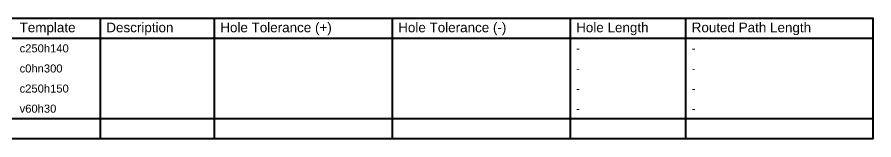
# Model space of a CAD drawing. Header units: inches. Extents: x 0 to 12.7, y -0.1 to 3.5.
# Drawn here: x 6.31 to 12.73, y 2.58 to 3.5 of the extents above; entities that cross this region are included whole.
import ezdxf

# ---------------------------------------------------------------- set-up
doc = ezdxf.new("R2010")
doc.units = ezdxf.units.IN
doc.header["$MEASUREMENT"] = 0
doc.layers.add('Drill Drawing', color=1, linetype='Continuous')
doc.styles.add('Arial', font='', dxfattribs={"height": 0.2})
doc.styles.get('Arial').set_extended_font_data('Arial')

msp = doc.modelspace()

# ---------------------------------------------------------------- linework, layer by layer
at = {"layer": 'Drill Drawing', "const_width": 0.015}
for points in [[(0.0025, 3.4905), (12.727, 3.4905)], [(6.9376, 2.5905), (6.9376, 3.4905)], [(7.7914, 2.5905), (7.7914, 3.4905)], [(9.125, 2.5905), (9.125, 3.4905)], [(10.4586, 2.5905), (10.4586, 3.4905)], [(11.3244, 2.5905), (11.3244, 3.4905)], [(12.727, 2.5905), (12.727, 3.4905)], [(0.0025, 3.3405), (12.727, 3.3405)], [(0.0025, 2.7405), (12.727, 2.7405)], [(0.0025, 2.5905), (12.727, 2.5905)]]:
    msp.add_lwpolyline(points, dxfattribs=at)
at = {"layer": 'Drill Drawing', "const_width": 0.0075}
for points in [[(6.9339, 3.4905, 1), (6.9414, 3.4905, 1)], [(7.7876, 3.4905, 1), (7.7951, 3.4905, 1)], [(9.1212, 3.4905, 1), (9.1287, 3.4905, 1)], [(10.4548, 3.4905, 1), (10.4623, 3.4905, 1)], [(11.3206, 3.4905, 1), (11.3281, 3.4905, 1)], [(12.7232, 3.4905, 1), (12.7307, 3.4905, 1)], [(12.7232, 3.4905, 1), (12.7307, 3.4905, 1)], [(12.7232, 3.3405, 1), (12.7307, 3.3405, 1)], [(12.7232, 2.7405, 1), (12.7307, 2.7405, 1)], [(6.9339, 2.5905, 1), (6.9414, 2.5905, 1)], [(7.7876, 2.5905, 1), (7.7951, 2.5905, 1)], [(9.1212, 2.5905, 1), (9.1287, 2.5905, 1)], [(10.4548, 2.5905, 1), (10.4623, 2.5905, 1)], [(11.3206, 2.5905, 1), (11.3281, 2.5905, 1)], [(12.7232, 2.5905, 1), (12.7307, 2.5905, 1)], [(12.7232, 2.5905, 1), (12.7307, 2.5905, 1)]]:
    msp.add_lwpolyline(points, format="xyb", close=True, dxfattribs=at)

# ---------------------------------------------------------------- texts
at = {"layer": 'Drill Drawing', "style": 'Arial'}
for s, height, p in [('Template', 0.072, (6.3328, 3.3855)), ('Description', 0.072, (6.9826, 3.3855)), ('Hole Tolerance (+)', 0.072, (7.8364, 3.3855)), ('Hole Tolerance (-)', 0.072, (9.17, 3.3855)), ('Hole Length', 0.072, (10.5036, 3.3855)), ('Routed Path Length', 0.072, (11.3694, 3.3855)), ('c250h140', 0.06, (6.3328, 3.2355)), ('-', 0.06, (10.5036, 3.2355)), ('-', 0.06, (11.3694, 3.2355)), ('c0hn300', 0.06, (6.3328, 3.0855)), ('-', 0.06, (10.5036, 3.0855)), ('-', 0.06, (11.3694, 3.0855)), ('c250h150', 0.06, (6.3328, 2.9355)), ('-', 0.06, (10.5036, 2.9355)), ('-', 0.06, (11.3694, 2.9355)), ('v60h30', 0.06, (6.3328, 2.7855)), ('-', 0.06, (10.5036, 2.7855)), ('-', 0.06, (11.3694, 2.7855))]:
    msp.add_text(s, height=height, dxfattribs=at).set_placement(p)

doc.saveas('drawing.dxf')
